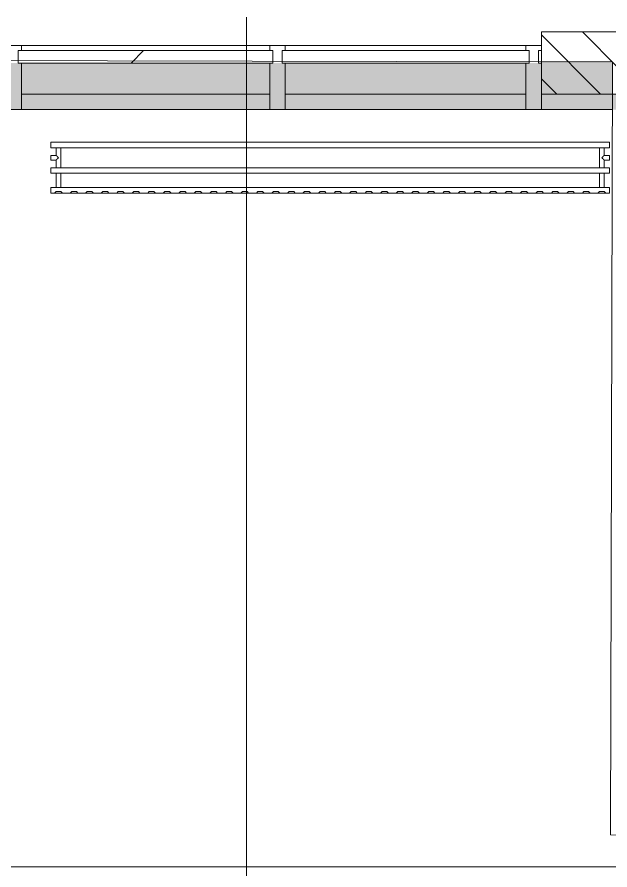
# Model space of a CAD drawing. Header units: millimetres. Extents: x -1113 to 415037, y -3642 to 28069.
# Drawn here: x 11836 to 13746, y 24514 to 27262 of the extents above; entities that cross this region are included whole.
import ezdxf

# ---------------------------------------------------------------- set-up
doc = ezdxf.new("R2010")
doc.units = ezdxf.units.MM
for name, color, linetype, lineweight in [('0) Стена 3.93м', 3, 'Continuous', 60), ('A-AREA-BNDY', 7, 'Continuous', 5), ('A-FLOR', 7, 'Continuous', 9), ('A-GLAZ-CURT', 7, 'Continuous', 9), ('A-GLAZ-CURT-1', 7, 'Continuous', 5), ('A-GLAZ-CURT-2', 7, 'Continuous', 20), ('A-GLAZ-CWMG', 7, 'Continuous', 9), ('A-GLAZ-CWMG-1', 7, 'Continuous', 20), ('A-WALL', 7, 'Continuous', 5), ('Оси', 7, 'Continuous', 9)]:
    doc.layers.add(name, color=color, linetype=linetype, lineweight=lineweight)
doc.layers.add('A-AREA-PATT-1', color=7, linetype='Continuous', lineweight=5, true_color=0xa5bae0, transparency=1)
doc.layers.add('A-FLOR-1', color=7, linetype='Continuous', lineweight=9, true_color=0xeef6ff, transparency=0.5)
doc.layers.add('A-WALL-1', color=9, linetype='Continuous', lineweight=5, true_color=0x808080)
doc.layers.add('M-EQPM-1', color=7, linetype='Continuous', lineweight=9, true_color=0xb2b2b2)

# ---------------------------------------------------------------- blocks, each defined once
blk = doc.blocks.new('Системная панель - Стекло - 40мм-V33-Объем проектирования 1 этажа')
at = {"layer": 'A-GLAZ-CURT-1'}
h = blk.add_hatch(dxfattribs=at)
h.set_pattern_fill('FP_61', color=256, style=0, pattern_type=2)
h.set_pattern_definition([(45, (-12385.26, -27090), (-565.685, 565.685), [400, -1200]), (45, (-12785.26, -27290), (-565.685, 565.685), [1200, -400]), (45, (-11985.26, -27490), (-565.685, 565.685), [400, -1200])])
h.paths.add_polyline_path([(-129.7, -40), (410, -40), (410, 0), (-410, 0), (-410, -40), (-400, -40)])
at = {"layer": 'A-GLAZ-CURT-2'}
for p, q in [((410, 0), (-410, 0)), ((-410, 0), (-410, -40)), ((410, -40), (410, 0)), ((-410, -40), (410, -40))]:
    blk.add_line(p, q, dxfattribs=at)
blk = doc.blocks.new('Системная панель - Стекло - 40мм-V34-Объем проектирования 1 этажа')
at = {"layer": 'A-GLAZ-CURT-1'}
h = blk.add_hatch(dxfattribs=at)
h.set_pattern_fill('FP_62', color=256, style=0, pattern_type=2)
h.set_pattern_definition([(45, (-13222.76, -27090), (-565.685, 565.685), [400, -1200]), (45, (-13622.76, -27290), (-565.685, 565.685), [1200, -400]), (45, (-12822.76, -27490), (-565.685, 565.685), [400, -1200])])
h.paths.add_polyline_path([(64.3, -40), (397.5, -40), (397.5, 0), (-397.5, 0), (-397.5, -40), (-387.5, -40)])
at = {"layer": 'A-GLAZ-CURT-2'}
for p, q in [((397.5, 0), (-397.5, 0)), ((-397.5, 0), (-397.5, -40)), ((397.5, -40), (397.5, 0)), ((-397.5, -40), (397.5, -40))]:
    blk.add_line(p, q, dxfattribs=at)
blk = doc.blocks.new('Прямоугольный импост - Импост структурный с накладкой - 160мм-V35-Объем проектирования 1 этажа')
at = {"layer": 'A-GLAZ-CWMG'}
for p, q in [((10885, 27307), (10085, 27307)), ((10885, 27150), (10085, 27150))]:
    blk.add_line(p, q, dxfattribs=at)
blk = doc.blocks.new('Прямоугольный импост - Импост структурный с накладкой - 160мм-V36-Объем проектирования 1 этажа')
at = {"layer": 'A-GLAZ-CWMG'}
for p, q in [((13410.3, 27307), (12635.3, 27307)), ((13410.3, 27150), (12635.3, 27150))]:
    blk.add_line(p, q, dxfattribs=at)
blk = doc.blocks.new('Прямоугольный импост - Импост структурный с накладкой - 190мм-20153711-Объем проектирования 1 этажа')
at = {"layer": 'A-GLAZ-CWMG-1'}
for p, q in [((-50, 40), (-50, 190)), ((-50, 190), (0, 190)), ((0, 190), (0, 40)), ((-40, 40), (-50, 40)), ((-40, 0), (-40, 40)), ((-10, 40), (-10, 0)), ((0, 40), (-10, 40)), ((-50, -17), (-50, 0)), ((-50, 0), (-40, 0)), ((-10, 0), (0, 0)), ((0, 0), (0, -17)), ((0, -17), (-50, -17))]:
    blk.add_line(p, q, dxfattribs=at)
blk = doc.blocks.new('Прямоугольный импост - Импост структурный с накладкой - 190мм-20153693-Объем проектирования 1 этажа')
at = {"layer": 'A-GLAZ-CWMG-1'}
for p, q in [((-25, 40), (-25, 190)), ((-25, 190), (25, 190)), ((25, 190), (25, 40)), ((-15, 40), (-25, 40)), ((-15, 0), (-15, 40)), ((15, 40), (15, 0)), ((25, 40), (15, 40)), ((-25, -17), (-25, 0)), ((-25, 0), (-15, 0)), ((15, 0), (25, 0)), ((25, 0), (25, -17)), ((25, -17), (-25, -17))]:
    blk.add_line(p, q, dxfattribs=at)
blk = doc.blocks.new('radiator_prado_classic_z_tip_30_po exemplyaru - Classic Z Тип 30-500-V249-Объем проектирования 1 этажа')
at = {"layer": 'M-EQPM-1'}
for p, q in [((0, 228), (0, 210)), ((1800, 228), (0, 228)), ((0, 210), (0, 228)), ((0, 228), (12.5, 228)), ((12.5, 228), (37.5, 228)), ((37.5, 228), (12.5, 228)), ((12.5, 228), (37.5, 228)), ((12.5, 228), (17.5, 223)), ((12.5, 228), (17.5, 223)), ((32.5, 223), (17.5, 223)), ((17.5, 223), (32.5, 223)), ((32.5, 223), (37.5, 228)), ((37.5, 228), (32.5, 223)), ((37.5, 228), (62.5, 228)), ((62.5, 228), (87.5, 228)), ((87.5, 228), (62.5, 228)), ((62.5, 228), (87.5, 228)), ((62.5, 228), (67.5, 223)), ((62.5, 228), (67.5, 223)), ((82.5, 223), (67.5, 223)), ((67.5, 223), (82.5, 223)), ((82.5, 223), (87.5, 228)), ((87.5, 228), (82.5, 223)), ((87.5, 228), (112.5, 228)), ((112.5, 228), (137.5, 228)), ((137.5, 228), (112.5, 228)), ((112.5, 228), (137.5, 228)), ((112.5, 228), (117.5, 223)), ((112.5, 228), (117.5, 223)), ((132.5, 223), (117.5, 223)), ((117.5, 223), (132.5, 223)), ((132.5, 223), (137.5, 228)), ((137.5, 228), (132.5, 223)), ((137.5, 228), (162.5, 228)), ((162.5, 228), (187.5, 228)), ((187.5, 228), (162.5, 228)), ((162.5, 228), (187.5, 228)), ((162.5, 228), (167.5, 223)), ((162.5, 228), (167.5, 223)), ((182.5, 223), (167.5, 223)), ((167.5, 223), (182.5, 223)), ((182.5, 223), (187.5, 228)), ((187.5, 228), (182.5, 223)), ((187.5, 228), (212.5, 228)), ((212.5, 228), (237.5, 228)), ((237.5, 228), (212.5, 228)), ((212.5, 228), (237.5, 228)), ((212.5, 228), (217.5, 223)), ((212.5, 228), (217.5, 223)), ((232.5, 223), (217.5, 223)), ((217.5, 223), (232.5, 223)), ((232.5, 223), (237.5, 228)), ((237.5, 228), (232.5, 223)), ((237.5, 228), (262.5, 228)), ((262.5, 228), (287.5, 228)), ((287.5, 228), (262.5, 228)), ((262.5, 228), (287.5, 228)), ((262.5, 228), (267.5, 223)), ((262.5, 228), (267.5, 223)), ((282.5, 223), (267.5, 223)), ((267.5, 223), (282.5, 223)), ((282.5, 223), (287.5, 228)), ((287.5, 228), (282.5, 223)), ((287.5, 228), (312.5, 228)), ((312.5, 228), (337.5, 228)), ((337.5, 228), (312.5, 228)), ((312.5, 228), (337.5, 228)), ((312.5, 228), (317.5, 223)), ((312.5, 228), (317.5, 223)), ((332.5, 223), (317.5, 223)), ((317.5, 223), (332.5, 223)), ((332.5, 223), (337.5, 228)), ((337.5, 228), (332.5, 223)), ((337.5, 228), (362.5, 228)), ((362.5, 228), (387.5, 228)), ((387.5, 228), (362.5, 228)), ((362.5, 228), (387.5, 228)), ((362.5, 228), (367.5, 223)), ((362.5, 228), (367.5, 223)), ((382.5, 223), (367.5, 223)), ((367.5, 223), (382.5, 223)), ((382.5, 223), (387.5, 228)), ((387.5, 228), (382.5, 223)), ((387.5, 228), (412.5, 228)), ((412.5, 228), (437.5, 228)), ((437.5, 228), (412.5, 228)), ((412.5, 228), (437.5, 228)), ((412.5, 228), (417.5, 223)), ((412.5, 228), (417.5, 223)), ((432.5, 223), (417.5, 223)), ((417.5, 223), (432.5, 223)), ((432.5, 223), (437.5, 228)), ((437.5, 228), (432.5, 223)), ((437.5, 228), (462.5, 228)), ((462.5, 228), (487.5, 228)), ((487.5, 228), (462.5, 228)), ((462.5, 228), (487.5, 228)), ((462.5, 228), (467.5, 223)), ((462.5, 228), (467.5, 223)), ((482.5, 223), (467.5, 223)), ((467.5, 223), (482.5, 223)), ((482.5, 223), (487.5, 228)), ((487.5, 228), (482.5, 223)), ((487.5, 228), (512.5, 228)), ((512.5, 228), (537.5, 228)), ((537.5, 228), (512.5, 228)), ((512.5, 228), (537.5, 228)), ((512.5, 228), (517.5, 223)), ((512.5, 228), (517.5, 223)), ((532.5, 223), (517.5, 223)), ((517.5, 223), (532.5, 223)), ((532.5, 223), (537.5, 228)), ((537.5, 228), (532.5, 223)), ((537.5, 228), (562.5, 228)), ((562.5, 228), (587.5, 228)), ((587.5, 228), (562.5, 228)), ((562.5, 228), (587.5, 228)), ((562.5, 228), (567.5, 223)), ((562.5, 228), (567.5, 223)), ((582.5, 223), (567.5, 223)), ((567.5, 223), (582.5, 223)), ((582.5, 223), (587.5, 228)), ((587.5, 228), (582.5, 223)), ((587.5, 228), (612.5, 228)), ((612.5, 228), (637.5, 228)), ((637.5, 228), (612.5, 228)), ((612.5, 228), (637.5, 228)), ((612.5, 228), (617.5, 223)), ((612.5, 228), (617.5, 223)), ((632.5, 223), (617.5, 223)), ((617.5, 223), (632.5, 223)), ((632.5, 223), (637.5, 228)), ((637.5, 228), (632.5, 223)), ((637.5, 228), (662.5, 228)), ((662.5, 228), (687.5, 228)), ((687.5, 228), (662.5, 228)), ((662.5, 228), (687.5, 228)), ((662.5, 228), (667.5, 223)), ((662.5, 228), (667.5, 223)), ((682.5, 223), (667.5, 223)), ((667.5, 223), (682.5, 223)), ((682.5, 223), (687.5, 228)), ((687.5, 228), (682.5, 223)), ((687.5, 228), (712.5, 228)), ((712.5, 228), (737.5, 228)), ((737.5, 228), (712.5, 228)), ((712.5, 228), (737.5, 228)), ((712.5, 228), (717.5, 223)), ((712.5, 228), (717.5, 223)), ((732.5, 223), (717.5, 223)), ((717.5, 223), (732.5, 223)), ((732.5, 223), (737.5, 228)), ((737.5, 228), (732.5, 223)), ((737.5, 228), (762.5, 228)), ((762.5, 228), (787.5, 228)), ((787.5, 228), (762.5, 228)), ((762.5, 228), (787.5, 228)), ((762.5, 228), (767.5, 223)), ((762.5, 228), (767.5, 223)), ((782.5, 223), (767.5, 223)), ((767.5, 223), (782.5, 223)), ((782.5, 223), (787.5, 228)), ((787.5, 228), (782.5, 223)), ((787.5, 228), (812.5, 228)), ((812.5, 228), (837.5, 228)), ((837.5, 228), (812.5, 228)), ((812.5, 228), (837.5, 228)), ((812.5, 228), (817.5, 223)), ((812.5, 228), (817.5, 223)), ((832.5, 223), (817.5, 223)), ((817.5, 223), (832.5, 223)), ((832.5, 223), (837.5, 228)), ((837.5, 228), (832.5, 223)), ((837.5, 228), (862.5, 228)), ((862.5, 228), (887.5, 228)), ((887.5, 228), (862.5, 228)), ((862.5, 228), (887.5, 228)), ((862.5, 228), (867.5, 223)), ((862.5, 228), (867.5, 223)), ((882.5, 223), (867.5, 223)), ((867.5, 223), (882.5, 223)), ((882.5, 223), (887.5, 228)), ((887.5, 228), (882.5, 223)), ((887.5, 228), (912.5, 228)), ((912.5, 228), (937.5, 228)), ((937.5, 228), (912.5, 228)), ((912.5, 228), (937.5, 228)), ((912.5, 228), (917.5, 223)), ((912.5, 228), (917.5, 223)), ((932.5, 223), (917.5, 223)), ((917.5, 223), (932.5, 223)), ((932.5, 223), (937.5, 228)), ((937.5, 228), (932.5, 223)), ((937.5, 228), (962.5, 228)), ((962.5, 228), (987.5, 228)), ((987.5, 228), (962.5, 228)), ((962.5, 228), (987.5, 228)), ((962.5, 228), (967.5, 223)), ((962.5, 228), (967.5, 223)), ((982.5, 223), (967.5, 223)), ((967.5, 223), (982.5, 223)), ((982.5, 223), (987.5, 228)), ((987.5, 228), (982.5, 223)), ((987.5, 228), (1012.5, 228)), ((1012.5, 228), (1037.5, 228)), ((1037.5, 228), (1012.5, 228)), ((1012.5, 228), (1037.5, 228)), ((1012.5, 228), (1017.5, 223)), ((1012.5, 228), (1017.5, 223)), ((1032.5, 223), (1017.5, 223)), ((1017.5, 223), (1032.5, 223)), ((1032.5, 223), (1037.5, 228)), ((1037.5, 228), (1032.5, 223)), ((1037.5, 228), (1062.5, 228)), ((1062.5, 228), (1087.5, 228)), ((1087.5, 228), (1062.5, 228)), ((1062.5, 228), (1087.5, 228)), ((1062.5, 228), (1067.5, 223)), ((1062.5, 228), (1067.5, 223)), ((1082.5, 223), (1067.5, 223)), ((1067.5, 223), (1082.5, 223)), ((1082.5, 223), (1087.5, 228)), ((1087.5, 228), (1082.5, 223)), ((1087.5, 228), (1112.5, 228)), ((1112.5, 228), (1137.5, 228)), ((1137.5, 228), (1112.5, 228)), ((1112.5, 228), (1137.5, 228)), ((1112.5, 228), (1117.5, 223)), ((1112.5, 228), (1117.5, 223)), ((1132.5, 223), (1117.5, 223)), ((1117.5, 223), (1132.5, 223)), ((1132.5, 223), (1137.5, 228)), ((1137.5, 228), (1132.5, 223)), ((1137.5, 228), (1162.5, 228)), ((1162.5, 228), (1187.5, 228)), ((1187.5, 228), (1162.5, 228)), ((1162.5, 228), (1187.5, 228)), ((1162.5, 228), (1167.5, 223)), ((1162.5, 228), (1167.5, 223)), ((1182.5, 223), (1167.5, 223)), ((1167.5, 223), (1182.5, 223)), ((1182.5, 223), (1187.5, 228)), ((1187.5, 228), (1182.5, 223)), ((1187.5, 228), (1212.5, 228)), ((1212.5, 228), (1237.5, 228)), ((1237.5, 228), (1212.5, 228)), ((1212.5, 228), (1237.5, 228)), ((1212.5, 228), (1217.5, 223)), ((1212.5, 228), (1217.5, 223)), ((1232.5, 223), (1217.5, 223)), ((1217.5, 223), (1232.5, 223)), ((1232.5, 223), (1237.5, 228)), ((1237.5, 228), (1232.5, 223)), ((1237.5, 228), (1262.5, 228)), ((1262.5, 228), (1287.5, 228)), ((1287.5, 228), (1262.5, 228)), ((1262.5, 228), (1287.5, 228)), ((1262.5, 228), (1267.5, 223)), ((1262.5, 228), (1267.5, 223)), ((1282.5, 223), (1267.5, 223)), ((1267.5, 223), (1282.5, 223)), ((1282.5, 223), (1287.5, 228)), ((1287.5, 228), (1282.5, 223)), ((1287.5, 228), (1312.5, 228)), ((1312.5, 228), (1337.5, 228)), ((1337.5, 228), (1312.5, 228)), ((1312.5, 228), (1337.5, 228)), ((1312.5, 228), (1317.5, 223)), ((1312.5, 228), (1317.5, 223)), ((1332.5, 223), (1317.5, 223)), ((1317.5, 223), (1332.5, 223)), ((1332.5, 223), (1337.5, 228)), ((1337.5, 228), (1332.5, 223)), ((1337.5, 228), (1362.5, 228)), ((1362.5, 228), (1387.5, 228)), ((1387.5, 228), (1362.5, 228)), ((1362.5, 228), (1387.5, 228)), ((1362.5, 228), (1367.5, 223)), ((1362.5, 228), (1367.5, 223)), ((1382.5, 223), (1367.5, 223)), ((1367.5, 223), (1382.5, 223)), ((1382.5, 223), (1387.5, 228)), ((1387.5, 228), (1382.5, 223)), ((1387.5, 228), (1412.5, 228)), ((1412.5, 228), (1437.5, 228)), ((1437.5, 228), (1412.5, 228)), ((1412.5, 228), (1437.5, 228)), ((1412.5, 228), (1417.5, 223)), ((1412.5, 228), (1417.5, 223)), ((1432.5, 223), (1417.5, 223)), ((1417.5, 223), (1432.5, 223)), ((1432.5, 223), (1437.5, 228)), ((1437.5, 228), (1432.5, 223)), ((1437.5, 228), (1462.5, 228)), ((1462.5, 228), (1487.5, 228)), ((1487.5, 228), (1462.5, 228)), ((1462.5, 228), (1487.5, 228)), ((1462.5, 228), (1467.5, 223)), ((1462.5, 228), (1467.5, 223)), ((1482.5, 223), (1467.5, 223)), ((1467.5, 223), (1482.5, 223)), ((1482.5, 223), (1487.5, 228)), ((1487.5, 228), (1482.5, 223)), ((1487.5, 228), (1512.5, 228)), ((1512.5, 228), (1537.5, 228)), ((1537.5, 228), (1512.5, 228)), ((1512.5, 228), (1537.5, 228)), ((1512.5, 228), (1517.5, 223)), ((1512.5, 228), (1517.5, 223)), ((1532.5, 223), (1517.5, 223)), ((1517.5, 223), (1532.5, 223)), ((1532.5, 223), (1537.5, 228)), ((1537.5, 228), (1532.5, 223)), ((1537.5, 228), (1562.5, 228)), ((1562.5, 228), (1587.5, 228)), ((1587.5, 228), (1562.5, 228)), ((1562.5, 228), (1587.5, 228)), ((1562.5, 228), (1567.5, 223)), ((1562.5, 228), (1567.5, 223)), ((1582.5, 223), (1567.5, 223)), ((1567.5, 223), (1582.5, 223)), ((1582.5, 223), (1587.5, 228)), ((1587.5, 228), (1582.5, 223)), ((1587.5, 228), (1612.5, 228)), ((1612.5, 228), (1637.5, 228)), ((1637.5, 228), (1612.5, 228)), ((1612.5, 228), (1637.5, 228)), ((1612.5, 228), (1617.5, 223)), ((1612.5, 228), (1617.5, 223)), ((1632.5, 223), (1617.5, 223)), ((1617.5, 223), (1632.5, 223)), ((1632.5, 223), (1637.5, 228)), ((1637.5, 228), (1632.5, 223)), ((1637.5, 228), (1662.5, 228)), ((1662.5, 228), (1687.5, 228)), ((1687.5, 228), (1662.5, 228)), ((1662.5, 228), (1687.5, 228)), ((1662.5, 228), (1667.5, 223)), ((1662.5, 228), (1667.5, 223)), ((1682.5, 223), (1667.5, 223)), ((1667.5, 223), (1682.5, 223)), ((1682.5, 223), (1687.5, 228)), ((1687.5, 228), (1682.5, 223)), ((1687.5, 228), (1712.5, 228)), ((1712.5, 228), (1737.5, 228)), ((1737.5, 228), (1712.5, 228)), ((1712.5, 228), (1737.5, 228)), ((1712.5, 228), (1717.5, 223)), ((1712.5, 228), (1717.5, 223)), ((1732.5, 223), (1717.5, 223)), ((1717.5, 223), (1732.5, 223)), ((1732.5, 223), (1737.5, 228)), ((1737.5, 228), (1732.5, 223)), ((1737.5, 228), (1762.5, 228)), ((1762.5, 228), (1787.5, 228)), ((1787.5, 228), (1762.5, 228)), ((1762.5, 228), (1787.5, 228)), ((1762.5, 228), (1767.5, 223)), ((1762.5, 228), (1767.5, 223)), ((1782.5, 223), (1767.5, 223)), ((1767.5, 223), (1782.5, 223)), ((1782.5, 223), (1787.5, 228)), ((1787.5, 228), (1782.5, 223)), ((1787.5, 228), (1800, 228)), ((1800, 210), (1800, 228)), ((1800, 228), (1800, 210)), ((0, 210), (1800, 210)), ((17.8, 210), (0, 210)), ((17.5, 210), (17.5, 164)), ((17.5, 210), (17.5, 164)), ((17.8, 210), (17.5, 210)), ((17.5, 210), (17.8, 210)), ((17.8, 210), (17.5, 210)), ((17.5, 210), (32.5, 210)), ((32.2, 210), (17.8, 210)), ((17.8, 210), (32.2, 210)), ((32.2, 210), (17.8, 210)), ((32.5, 210), (32.2, 210)), ((32.2, 210), (32.5, 210)), ((32.5, 210), (32.2, 210)), ((1767.8, 210), (32.2, 210)), ((32.5, 164), (32.5, 210)), ((32.5, 164), (32.5, 210)), ((1767.5, 210), (1767.5, 164)), ((1767.5, 210), (1767.5, 164)), ((1767.8, 210), (1767.5, 210)), ((1767.5, 210), (1782.5, 210)), ((1767.8, 210), (1767.5, 210)), ((1767.5, 210), (1767.8, 210)), ((1782.2, 210), (1767.8, 210)), ((1782.2, 210), (1767.8, 210)), ((1767.8, 210), (1782.2, 210)), ((1782.5, 210), (1782.2, 210)), ((1782.5, 210), (1782.2, 210)), ((1782.2, 210), (1782.5, 210)), ((1800, 210), (1782.2, 210)), ((1782.5, 164), (1782.5, 210)), ((1782.5, 164), (1782.5, 210)), ((1800, 164), (0, 164)), ((0, 164), (0, 146)), ((0, 146), (0, 164)), ((0, 164), (17.8, 164)), ((0, 146), (1800, 146)), ((18.5, 146), (0, 146)), ((17.8, 164), (17.5, 164)), ((17.5, 164), (17.8, 164)), ((17.8, 164), (17.5, 164)), ((17.5, 164), (32.5, 164)), ((17.5, 146), (17.5, 121.5)), ((17.5, 146), (17.5, 121.5)), ((17.5, 146), (18.5, 146)), ((18.5, 146), (17.5, 146)), ((17.5, 146), (18.5, 146)), ((32.5, 146), (17.5, 146)), ((32.2, 164), (17.8, 164)), ((17.8, 164), (32.2, 164)), ((32.2, 164), (17.8, 164)), ((18.5, 146), (32.2, 146)), ((32.2, 146), (18.5, 146)), ((18.5, 146), (32.2, 146)), ((32.5, 164), (32.2, 164)), ((32.2, 164), (32.5, 164)), ((32.5, 164), (32.2, 164)), ((32.2, 164), (1767.8, 164)), ((32.2, 146), (32.5, 146)), ((32.5, 146), (32.2, 146)), ((32.2, 146), (32.5, 146)), ((1767.8, 146), (32.2, 146)), ((32.5, 82), (32.5, 146)), ((32.5, 82), (32.5, 146)), ((1767.8, 164), (1767.5, 164)), ((1767.5, 164), (1782.5, 164)), ((1767.8, 164), (1767.5, 164)), ((1767.5, 164), (1767.8, 164)), ((1767.5, 146), (1767.5, 82)), ((1767.5, 146), (1767.5, 82)), ((1767.5, 146), (1767.8, 146)), ((1782.5, 146), (1767.5, 146)), ((1767.5, 146), (1767.8, 146)), ((1767.8, 146), (1767.5, 146)), ((1782.2, 164), (1767.8, 164)), ((1782.2, 164), (1767.8, 164)), ((1767.8, 164), (1782.2, 164)), ((1767.8, 146), (1781.5, 146)), ((1767.8, 146), (1781.5, 146)), ((1781.5, 146), (1767.8, 146)), ((1781.5, 146), (1782.5, 146)), ((1781.5, 146), (1782.5, 146)), ((1782.5, 146), (1781.5, 146)), ((1800, 146), (1781.5, 146)), ((1782.5, 164), (1782.2, 164)), ((1782.5, 164), (1782.2, 164)), ((1782.2, 164), (1782.5, 164)), ((1782.2, 164), (1800, 164)), ((1782.5, 121.5), (1782.5, 146)), ((1782.5, 121.5), (1782.5, 146)), ((1800, 146), (1800, 164)), ((1800, 164), (1800, 146)), ((17.5, 121.5), (0, 121.5)), ((17.5, 121.5), (0, 121.5)), ((0, 121.5), (0, 120.5)), ((0, 106.5), (0, 121.5)), ((0, 120.5), (0, 107.5)), ((0, 120.5), (0, 119.3)), ((0, 114), (0, 120.5)), ((0, 120.5), (0, 120.5)), ((0, 119.3), (0, 117.8)), ((0, 117.8), (0, 114)), ((0, 114), (0, 110.3)), ((0, 107.5), (0, 114)), ((0, 110.3), (0, 108.7)), ((1800, 121.5), (1782.5, 121.5)), ((1800, 121.5), (1782.5, 121.5)), ((1800, 121.5), (1800, 106.5)), ((1800, 120.5), (1800, 121.5)), ((1800, 121.5), (1800, 120.5)), ((1800, 120.5), (1800, 121.5)), ((1800, 107.5), (1800, 120.5)), ((1800, 120.5), (1800, 107.5)), ((1800, 107.5), (1800, 120.5)), ((0, 108.7), (0, 107.5)), ((0, 107.5), (0, 106.5)), ((0, 107.5), (0, 107.5)), ((0, 106.5), (17.5, 106.5)), ((0, 106.5), (17.5, 106.5)), ((17.5, 106.5), (17.5, 82)), ((17.5, 106.5), (17.5, 82)), ((1782.5, 82), (1782.5, 106.5)), ((1782.5, 106.5), (1800, 106.5)), ((1782.5, 82), (1782.5, 106.5)), ((1782.5, 106.5), (1800, 106.5)), ((1800, 106.5), (1800, 107.5)), ((1800, 107.5), (1800, 106.5)), ((1800, 106.5), (1800, 107.5)), ((1800, 82), (0, 82)), ((0, 82), (0, 64)), ((0, 64), (0, 82)), ((0, 82), (18.5, 82)), ((1800, 64), (0, 64)), ((0, 64), (1800, 64)), ((18.5, 82), (17.5, 82)), ((17.5, 82), (18.5, 82)), ((18.5, 82), (17.5, 82)), ((17.5, 82), (32.5, 82)), ((32.2, 82), (18.5, 82)), ((18.5, 82), (32.2, 82)), ((32.2, 82), (18.5, 82)), ((32.5, 82), (32.2, 82)), ((32.2, 82), (32.5, 82)), ((32.5, 82), (32.2, 82)), ((32.2, 82), (1767.8, 82)), ((1767.8, 82), (1767.5, 82)), ((1767.5, 82), (1782.5, 82)), ((1767.8, 82), (1767.5, 82)), ((1767.5, 82), (1767.8, 82)), ((1781.5, 82), (1767.8, 82)), ((1781.5, 82), (1767.8, 82)), ((1767.8, 82), (1781.5, 82)), ((1782.5, 82), (1781.5, 82)), ((1782.5, 82), (1781.5, 82)), ((1781.5, 82), (1782.5, 82)), ((1781.5, 82), (1800, 82)), ((1800, 64), (1800, 82)), ((1800, 82), (1800, 64))]:
    blk.add_line(p, q, dxfattribs=at)
for points, knots in [([(18.5, 120.5), (18.4, 120.6), (18.3, 120.7), (18.1, 120.9), (17.9, 121.1), (17.8, 121.2), (17.7, 121.3), (17.5, 121.5), (17.5, 121.5), (17.5, 121.5)], [0.7142857, 0.7142857, 0.7142857, 0.7142857, 0.75, 0.7857143, 0.8214286, 0.8571429, 0.8928571, 0.9285714, 1, 1, 1, 1]), ([(17.5, 121.5), (17.5, 121.5), (17.5, 121.5), (17.7, 121.3), (17.8, 121.2), (17.9, 121.1), (18.1, 120.9), (18.3, 120.7), (18.4, 120.6), (18.5, 120.5)], [0, 0, 0, 0, 0.0714286, 0.1071429, 0.1428571, 0.1785714, 0.2142857, 0.25, 0.2857143, 0.2857143, 0.2857143, 0.2857143]), ([(17.5, 121.5), (17.5, 121.5), (17.5, 121.5), (17.7, 121.3), (17.8, 121.2), (17.9, 121.1), (18.1, 120.9), (18.3, 120.7), (18.4, 120.6), (18.5, 120.5)], [0, 0, 0, 0, 0.0714286, 0.1071429, 0.1428571, 0.1785714, 0.2142857, 0.25, 0.2857143, 0.2857143, 0.2857143, 0.2857143]), ([(25, 114), (24.5, 114.5), (23.6, 115.4), (22.4, 116.6), (21.6, 117.4), (21.1, 117.9), (20.8, 118.2), (20.5, 118.5), (20.2, 118.8), (19.8, 119.1), (19.6, 119.4), (19.3, 119.7), (19, 120), (18.7, 120.3), (18.5, 120.5), (18.3, 120.7), (18.1, 120.9), (17.9, 121.1), (17.8, 121.2), (17.7, 121.3), (17.5, 121.5), (17.5, 121.5), (17.5, 121.5)], [0, 0, 0, 0, 0.142857, 0.285714, 0.357143, 0.392857, 0.428571, 0.464286, 0.5, 0.535714, 0.571429, 0.607143, 0.642857, 0.678571, 0.714286, 0.75, 0.785714, 0.821429, 0.857143, 0.892857, 0.928571, 1, 1, 1, 1]), ([(17.5, 106.5), (17.5, 106.5), (17.5, 106.5), (17.7, 106.7), (17.8, 106.8), (17.9, 106.9), (18.1, 107.1), (18.3, 107.3), (18.5, 107.5), (18.7, 107.7), (19, 108), (19.3, 108.3), (19.6, 108.6), (19.8, 108.9), (20.3, 109.3), (20.7, 109.7), (21.1, 110.1), (21.6, 110.6), (22.4, 111.4), (23.6, 112.6), (24.5, 113.5), (25, 114)], [0, 0, 0, 0, 0.071429, 0.107143, 0.142857, 0.178571, 0.214286, 0.25, 0.285714, 0.321429, 0.357143, 0.392857, 0.428571, 0.464286, 0.5, 0.571429, 0.607143, 0.642857, 0.714286, 0.857143, 1, 1, 1, 1]), ([(22.1, 116.9), (21.9, 117.1), (21.6, 117.4), (21.1, 117.9), (20.8, 118.2), (20.5, 118.5), (20.2, 118.8), (19.9, 119.2), (19.7, 119.3), (19.6, 119.4)], [0.2857143, 0.2857143, 0.2857143, 0.2857143, 0.3571429, 0.3928571, 0.4285714, 0.4642857, 0.5, 0.5357143, 0.5714286, 0.5714286, 0.5714286, 0.5714286]), ([(19.6, 119.4), (19.7, 119.3), (19.9, 119.2), (20.3, 118.7), (20.7, 118.3), (21.1, 117.9), (21.6, 117.4), (21.9, 117.1), (22.1, 116.9)], [0.4285714, 0.4285714, 0.4285714, 0.4285714, 0.4642857, 0.5, 0.5714286, 0.6071429, 0.6428571, 0.7142857, 0.7142857, 0.7142857, 0.7142857]), ([(19.6, 119.4), (19.7, 119.3), (19.8, 119.1), (20.3, 118.7), (20.7, 118.3), (21.1, 117.9), (21.6, 117.4), (21.9, 117.1), (22.1, 116.9)], [0.4285714, 0.4285714, 0.4285714, 0.4285714, 0.4642857, 0.5, 0.5714286, 0.6071429, 0.6428571, 0.7142857, 0.7142857, 0.7142857, 0.7142857]), ([(19.6, 108.6), (19.7, 108.7), (19.9, 108.8), (20.3, 109.3), (20.7, 109.7), (21.1, 110.1), (21.6, 110.6), (21.9, 110.9), (22.1, 111.1)], [0.4285714, 0.4285714, 0.4285714, 0.4285714, 0.4642857, 0.5, 0.5714286, 0.6071429, 0.6428571, 0.7142857, 0.7142857, 0.7142857, 0.7142857]), ([(22.1, 111.1), (21.9, 110.9), (21.6, 110.6), (21.1, 110.1), (20.8, 109.8), (20.5, 109.5), (20.2, 109.2), (19.9, 108.8), (19.7, 108.7), (19.6, 108.6)], [0.2857143, 0.2857143, 0.2857143, 0.2857143, 0.3571429, 0.3928571, 0.4285714, 0.4642857, 0.5, 0.5357143, 0.5714286, 0.5714286, 0.5714286, 0.5714286]), ([(22.1, 111.1), (21.9, 110.9), (21.6, 110.6), (21.1, 110.1), (20.8, 109.8), (20.5, 109.5), (20.2, 109.2), (19.8, 108.9), (19.7, 108.7), (19.6, 108.6)], [0.2857143, 0.2857143, 0.2857143, 0.2857143, 0.3571429, 0.3928571, 0.4285714, 0.4642857, 0.5, 0.5357143, 0.5714286, 0.5714286, 0.5714286, 0.5714286]), ([(1775, 114), (1775.5, 114.5), (1776.4, 115.4), (1777.6, 116.6), (1778.4, 117.4), (1778.9, 117.9), (1779.2, 118.2), (1779.5, 118.5), (1779.8, 118.8), (1780.1, 119.2), (1780.4, 119.4), (1780.7, 119.7), (1781, 120), (1781.3, 120.3), (1781.5, 120.5), (1781.7, 120.7), (1781.9, 120.9), (1782.1, 121.1), (1782.2, 121.2), (1782.3, 121.3), (1782.5, 121.5), (1782.5, 121.5), (1782.5, 121.5)], [0, 0, 0, 0, 0.142857, 0.285714, 0.357143, 0.392857, 0.428571, 0.464286, 0.5, 0.535714, 0.571429, 0.607143, 0.642857, 0.678571, 0.714286, 0.75, 0.785714, 0.821429, 0.857143, 0.892857, 0.928571, 1, 1, 1, 1]), ([(1782.5, 106.5), (1782.5, 106.5), (1782.5, 106.5), (1782.3, 106.7), (1782.2, 106.8), (1782.1, 106.9), (1781.9, 107.1), (1781.7, 107.3), (1781.5, 107.5), (1781.3, 107.7), (1781, 108), (1780.7, 108.3), (1780.4, 108.6), (1780.1, 108.8), (1779.7, 109.3), (1779.3, 109.7), (1778.9, 110.1), (1778.4, 110.6), (1777.6, 111.4), (1776.4, 112.6), (1775.5, 113.5), (1775, 114)], [0, 0, 0, 0, 0.071429, 0.107143, 0.142857, 0.178571, 0.214286, 0.25, 0.285714, 0.321429, 0.357143, 0.392857, 0.428571, 0.464286, 0.5, 0.571429, 0.607143, 0.642857, 0.714286, 0.857143, 1, 1, 1, 1]), ([(1780.4, 119.4), (1780.3, 119.3), (1780.1, 119.2), (1779.7, 118.7), (1779.3, 118.3), (1778.9, 117.9), (1778.4, 117.4), (1778.1, 117.1), (1777.9, 116.9)], [0.4285714, 0.4285714, 0.4285714, 0.4285714, 0.4642857, 0.5, 0.5714286, 0.6071429, 0.6428571, 0.7142857, 0.7142857, 0.7142857, 0.7142857]), ([(1780.4, 119.4), (1780.3, 119.3), (1780.1, 119.2), (1779.7, 118.7), (1779.3, 118.3), (1778.9, 117.9), (1778.4, 117.4), (1778.1, 117.1), (1777.9, 116.9)], [0.4285714, 0.4285714, 0.4285714, 0.4285714, 0.4642857, 0.5, 0.5714286, 0.6071429, 0.6428571, 0.7142857, 0.7142857, 0.7142857, 0.7142857]), ([(1777.9, 116.9), (1778.1, 117.1), (1778.4, 117.4), (1778.9, 117.9), (1779.2, 118.2), (1779.5, 118.5), (1779.8, 118.8), (1780.1, 119.2), (1780.3, 119.3), (1780.4, 119.4)], [0.2857143, 0.2857143, 0.2857143, 0.2857143, 0.3571429, 0.3928571, 0.4285714, 0.4642857, 0.5, 0.5357143, 0.5714286, 0.5714286, 0.5714286, 0.5714286]), ([(1777.9, 111.1), (1778.1, 110.9), (1778.4, 110.6), (1778.9, 110.1), (1779.2, 109.8), (1779.5, 109.5), (1779.8, 109.2), (1780.1, 108.8), (1780.3, 108.7), (1780.4, 108.6)], [0.2857143, 0.2857143, 0.2857143, 0.2857143, 0.3571429, 0.3928571, 0.4285714, 0.4642857, 0.5, 0.5357143, 0.5714286, 0.5714286, 0.5714286, 0.5714286]), ([(1777.9, 111.1), (1778.1, 110.9), (1778.4, 110.6), (1778.9, 110.1), (1779.2, 109.8), (1779.5, 109.5), (1779.8, 109.2), (1780.1, 108.8), (1780.3, 108.7), (1780.4, 108.6)], [0.2857143, 0.2857143, 0.2857143, 0.2857143, 0.3571429, 0.3928571, 0.4285714, 0.4642857, 0.5, 0.5357143, 0.5714286, 0.5714286, 0.5714286, 0.5714286]), ([(1780.4, 108.6), (1780.3, 108.7), (1780.1, 108.8), (1779.7, 109.3), (1779.3, 109.7), (1778.9, 110.1), (1778.4, 110.6), (1778.1, 110.9), (1777.9, 111.1)], [0.4285714, 0.4285714, 0.4285714, 0.4285714, 0.4642857, 0.5, 0.5714286, 0.6071429, 0.6428571, 0.7142857, 0.7142857, 0.7142857, 0.7142857]), ([(1782.5, 121.5), (1782.5, 121.5), (1782.5, 121.5), (1782.3, 121.3), (1782.2, 121.2), (1782.1, 121.1), (1781.9, 120.9), (1781.7, 120.7), (1781.6, 120.6), (1781.5, 120.5)], [0, 0, 0, 0, 0.0714286, 0.1071429, 0.1428571, 0.1785714, 0.2142857, 0.25, 0.2857143, 0.2857143, 0.2857143, 0.2857143]), ([(1782.5, 121.5), (1782.5, 121.5), (1782.5, 121.5), (1782.3, 121.3), (1782.2, 121.2), (1782.1, 121.1), (1781.9, 120.9), (1781.7, 120.7), (1781.6, 120.6), (1781.5, 120.5)], [0, 0, 0, 0, 0.0714286, 0.1071429, 0.1428571, 0.1785714, 0.2142857, 0.25, 0.2857143, 0.2857143, 0.2857143, 0.2857143]), ([(1781.5, 120.5), (1781.6, 120.6), (1781.7, 120.7), (1781.9, 120.9), (1782.1, 121.1), (1782.2, 121.2), (1782.3, 121.3), (1782.5, 121.5), (1782.5, 121.5), (1782.5, 121.5)], [0.7142857, 0.7142857, 0.7142857, 0.7142857, 0.75, 0.7857143, 0.8214286, 0.8571429, 0.8928571, 0.9285714, 1, 1, 1, 1]), ([(17.5, 106.5), (17.5, 106.5), (17.5, 106.5), (17.7, 106.7), (17.8, 106.8), (17.9, 106.9), (18.1, 107.1), (18.3, 107.3), (18.4, 107.4), (18.5, 107.5)], [0, 0, 0, 0, 0.0714286, 0.1071429, 0.1428571, 0.1785714, 0.2142857, 0.25, 0.2857143, 0.2857143, 0.2857143, 0.2857143]), ([(18.5, 107.5), (18.4, 107.4), (18.3, 107.3), (18.1, 107.1), (17.9, 106.9), (17.8, 106.8), (17.7, 106.7), (17.5, 106.5), (17.5, 106.5), (17.5, 106.5)], [0.7142857, 0.7142857, 0.7142857, 0.7142857, 0.75, 0.7857143, 0.8214286, 0.8571429, 0.8928571, 0.9285714, 1, 1, 1, 1]), ([(18.5, 107.5), (18.4, 107.4), (18.3, 107.3), (18.1, 107.1), (17.9, 106.9), (17.8, 106.8), (17.7, 106.7), (17.5, 106.5), (17.5, 106.5), (17.5, 106.5)], [0.7142857, 0.7142857, 0.7142857, 0.7142857, 0.75, 0.7857143, 0.8214286, 0.8571429, 0.8928571, 0.9285714, 1, 1, 1, 1]), ([(1781.5, 107.5), (1781.6, 107.4), (1781.7, 107.3), (1781.9, 107.1), (1782.1, 106.9), (1782.2, 106.8), (1782.3, 106.7), (1782.5, 106.5), (1782.5, 106.5), (1782.5, 106.5)], [0.7142857, 0.7142857, 0.7142857, 0.7142857, 0.75, 0.7857143, 0.8214286, 0.8571429, 0.8928571, 0.9285714, 1, 1, 1, 1]), ([(1781.5, 107.5), (1781.6, 107.4), (1781.7, 107.3), (1781.9, 107.1), (1782.1, 106.9), (1782.2, 106.8), (1782.3, 106.7), (1782.5, 106.5), (1782.5, 106.5), (1782.5, 106.5)], [0.7142857, 0.7142857, 0.7142857, 0.7142857, 0.75, 0.7857143, 0.8214286, 0.8571429, 0.8928571, 0.9285714, 1, 1, 1, 1]), ([(1782.5, 106.5), (1782.5, 106.5), (1782.5, 106.5), (1782.3, 106.7), (1782.2, 106.8), (1782.1, 106.9), (1781.9, 107.1), (1781.7, 107.3), (1781.6, 107.4), (1781.5, 107.5)], [0, 0, 0, 0, 0.0714286, 0.1071429, 0.1428571, 0.1785714, 0.2142857, 0.25, 0.2857143, 0.2857143, 0.2857143, 0.2857143])]:
    blk.add_open_spline(points, degree=3, knots=knots, dxfattribs=at)
for points in [[(19.6, 119.4), (19.5, 119.5), (19.3, 119.7), (19, 120), (18.7, 120.3), (18.6, 120.4), (18.5, 120.5)], [(18.5, 120.5), (18.6, 120.4), (18.7, 120.3), (19, 120), (19.3, 119.7), (19.5, 119.5), (19.6, 119.4)], [(18.5, 120.5), (18.6, 120.4), (18.7, 120.3), (19, 120), (19.3, 119.7), (19.5, 119.5), (19.6, 119.4)], [(25, 114), (24.5, 114.5), (23.6, 115.4), (22.6, 116.4), (22.1, 116.9)], [(22.1, 116.9), (22.6, 116.4), (23.6, 115.4), (24.5, 114.5), (25, 114)], [(22.1, 116.9), (22.6, 116.4), (23.6, 115.4), (24.5, 114.5), (25, 114)], [(22.1, 111.1), (22.6, 111.6), (23.6, 112.6), (24.5, 113.5), (25, 114)], [(25, 114), (24.5, 113.5), (23.6, 112.6), (22.6, 111.6), (22.1, 111.1)], [(25, 114), (24.5, 113.5), (23.6, 112.6), (22.6, 111.6), (22.1, 111.1)], [(1777.9, 116.9), (1777.4, 116.4), (1776.4, 115.4), (1775.5, 114.5), (1775, 114)], [(1777.9, 116.9), (1777.4, 116.4), (1776.4, 115.4), (1775.5, 114.5), (1775, 114)], [(1775, 114), (1775.5, 114.5), (1776.4, 115.4), (1777.4, 116.4), (1777.9, 116.9)], [(1775, 114), (1775.5, 113.5), (1776.4, 112.6), (1777.4, 111.6), (1777.9, 111.1)], [(1775, 114), (1775.5, 113.5), (1776.4, 112.6), (1777.4, 111.6), (1777.9, 111.1)], [(1777.9, 111.1), (1777.4, 111.6), (1776.4, 112.6), (1775.5, 113.5), (1775, 114)], [(1781.5, 120.5), (1781.4, 120.4), (1781.3, 120.3), (1781, 120), (1780.7, 119.7), (1780.5, 119.5), (1780.4, 119.4)], [(1781.5, 120.5), (1781.4, 120.4), (1781.3, 120.3), (1781, 120), (1780.7, 119.7), (1780.5, 119.5), (1780.4, 119.4)], [(1780.4, 119.4), (1780.5, 119.5), (1780.7, 119.7), (1781, 120), (1781.3, 120.3), (1781.4, 120.4), (1781.5, 120.5)], [(18.5, 107.5), (18.6, 107.6), (18.7, 107.7), (19, 108), (19.3, 108.3), (19.5, 108.5), (19.6, 108.6)], [(19.6, 108.6), (19.5, 108.5), (19.3, 108.3), (19, 108), (18.7, 107.7), (18.6, 107.6), (18.5, 107.5)], [(19.6, 108.6), (19.5, 108.5), (19.3, 108.3), (19, 108), (18.7, 107.7), (18.6, 107.6), (18.5, 107.5)], [(1780.4, 108.6), (1780.5, 108.5), (1780.7, 108.3), (1781, 108), (1781.3, 107.7), (1781.4, 107.6), (1781.5, 107.5)], [(1780.4, 108.6), (1780.5, 108.5), (1780.7, 108.3), (1781, 108), (1781.3, 107.7), (1781.4, 107.6), (1781.5, 107.5)], [(1781.5, 107.5), (1781.4, 107.6), (1781.3, 107.7), (1781, 108), (1780.7, 108.3), (1780.5, 108.5), (1780.4, 108.6)]]:
    blk.add_open_spline(points, degree=3, dxfattribs=at)
blk = doc.blocks.new('1floor')
at = {"layer": 'A-AREA-PATT-1'}
h = blk.add_hatch(color=256, dxfattribs=at)
h.paths.add_polyline_path([(3730, 7883), (3780, 7883.1), (3780, 7900), (3730, 7900)])
h.paths.add_polyline_path([(4505, 7883), (4555, 7883), (4555, 7900), (4505, 7900), (4505, 7890.1)])
h.paths.add_polyline_path([(6395, 7883), (6405, 7883), (6405, 7900), (6355, 7900), (6355, 7883), (6392.3, 7883)])
h.paths.add_polyline_path([(6980, 7883), (7030, 7883), (7030, 7900), (6980, 7900), (6980, 7896.3)])
h.paths.add_polyline_path([(7660, 7883), (7660, 7900), (7610, 7900), (7610, 7883), (7650, 7883)])
h.paths.add_polyline_path([(20062, 7920.5), (20070.3, 7920.9), (20070.3, 9050), (20053.3, 9050), (20053.3, 7920.5)])
h.paths.add_polyline_path([(20053.3, 10850), (20070.3, 10850), (20070.3, 10874), (13684.5, 10874), (13684.5, 15220), (13679, 15218.9), (13679, 10868.5), (20053.3, 10868.5), (20053.3, 10860)])
h.paths.add_polyline_path([(9872.6, 14719.2), (9872.6, 14759.2), (9092.6, 14759.2), (9092.6, 14719.2)])
h.paths.add_polyline_path([(8601.2, 14719.2), (8972.6, 14719.2), (8972.6, 14759.2), (8192.6, 14759.2), (8192.6, 14719.2)])
h.paths.add_polyline_path([(7098.5, 14719.2), (8072.6, 14719.2), (8072.6, 14759.2), (7098.5, 14759.2), (7098.5, 14739.2)])
h.paths.add_polyline_path([(9952.6, 14799.2), (9952.6, 15879.2), (9912.6, 15879.2), (9912.6, 14799.2), (9932.6, 14799.2)])
h.paths.add_polyline_path([(13690, 15225.5), (13710, 15225.5), (13710, 15231), (13690, 15231)])
h.paths.add_polyline_path([(6780, 15235), (6780, 15270), (6570, 15270), (6570, 15235), (6774, 15235)])
h.paths.add_polyline_path([(6731.6, 15295), (6760, 15295), (6760, 15345), (6610, 15345), (6610, 15975), (6760, 15975), (6760, 16025), (6610, 16025), (6610, 16123), (6570, 16123), (6570, 15305), (6610, 15305), (6610, 15295)])
h.paths.add_polyline_path([(6570, 17627), (6610, 17627), (6610, 17725), (6760, 17725), (6760, 17775), (6610, 17775), (6610, 18325), (6760, 18325), (6760, 18375), (6610, 18375), (6610, 18975), (6760, 18975), (6760, 19025), (6610, 19025), (6610, 19123), (6570, 19123), (6570, 17670.9)])
h.paths.add_polyline_path([(9952.6, 17799.2), (9952.6, 18429.2), (9912.6, 18429.2), (9912.6, 17799.2), (9932.6, 17799.2)])
h.paths.add_polyline_path([(13710, 17821), (13710, 17825.5), (13690, 17825.5), (13690, 17821), (13710, 17821)])
h.paths.add_polyline_path([(13679, 17825.5), (13684.5, 17827.6), (13682.2, 18474.5), (13679, 18474.4), (13679, 17826.4)])
h.paths.add_polyline_path([(13690, 18479), (13710, 18479), (13710, 18490), (13679, 18490), (13679, 18479), (13684.5, 18479)])
h.paths.add_polyline_path([(9952.6, 18549.2), (9952.6, 19179.2), (9912.6, 19179.2), (9912.6, 18549.2), (9932.6, 18549.2)])
h.paths.add_polyline_path([(9932.6, 19299.2), (9952.6, 19299.2), (9950.8, 20632.7), (9912.6, 20632.7), (9912.6, 19299.2)])
h.paths.add_polyline_path([(6610, 20627), (6610, 20725), (6760, 20725), (6760, 20770), (6570, 20770), (6570, 20627)])
h.paths.add_polyline_path([(13692.3, 21569), (13710, 21569.3), (13710, 21574.5), (13684.5, 21574.5), (13684.5, 22224.5), (13679, 22224.5), (13679, 21569), (13690, 21569)])
h.paths.add_polyline_path([(13710, 22224.5), (13710, 22232), (13700, 22232), (13700, 22224.5)])
h.paths.add_polyline_path([(6685, 27100), (6685, 27250), (6635, 27250), (6635, 27100)])
h.paths.add_polyline_path([(5835, 27100), (5835, 27250), (5785, 27250), (5785, 27100)])
h.paths.add_polyline_path([(7485, 27100), (7535, 27100), (7535, 27250), (7485, 27250), (7485, 27195.3)])
h.paths.add_polyline_path([(8385, 27100), (8385, 27150), (9089.5, 27150), (9089.5, 27250), (8335, 27250), (8335, 27100)])
h.paths.add_polyline_path([(12635.3, 27100), (12635.3, 27150), (13410.3, 27150), (13410.3, 27100), (13460.3, 27100), (13460.3, 27150), (13689.5, 27150), (13689.5, 27250), (11735.3, 27250), (11735.3, 27100), (11785.3, 27100), (11785.3, 27150), (12585.3, 27150), (12585.3, 27100)])
h.paths.add_polyline_path([(4985, 27100), (4985, 27250), (4680.5, 27250), (4680.5, 27150), (4935, 27150), (4935, 27100)])
h.paths.add_polyline_path([(10035, 27100), (10085, 27100), (10085, 27150), (10885, 27150), (10885, 27100), (10935, 27100), (10935, 27150), (11285, 27150), (11285, 27250), (10035, 27250), (10035, 27156.3)])
at = {"layer": 'A-FLOR-1'}
h = blk.add_hatch(color=256, dxfattribs=at)
h.paths.add_polyline_path([(38540, -100), (38540, 120), (38490, 120), (38490, -100)])
h.paths.add_polyline_path([(75480, 4050), (75700, 4050), (75700, 4060), (75480, 4060)])
h.paths.add_polyline_path([(4031.1, 15925.1), (4060, 15925.1), (4060, 15975.1), (4031.1, 15975.1), (4031.1, 15935.1)])
h.paths.add_polyline_path([(40125, 23607.7), (40125, 23547.7), (40135, 23547.7), (40135, 23527.7), (40035, 23527.7), (40035, 23607.7)])
h.paths.add_polyline_path([(40035, 23400), (41710, 23400), (41710, 23619.7), (41595, 23619.7), (41595, 23607.7), (41535, 23607.7), (41535, 23619.7), (40185, 23619.7), (40185, 23607.7), (40125, 23607.7), (40125, 23619.7), (40010, 23619.7), (40010, 23400)])
h.paths.add_polyline_path([(38490, 23400), (38540, 23400), (38540, 23619.7), (38490, 23619.7), (38490, 23420.3)])
h.paths.add_polyline_path([(41595, 23527.7), (41585, 23527.7), (41585, 23547.7), (41595, 23547.7), (41595, 23607.7), (41685, 23607.7), (41685, 23527.7)])
h.paths.add_polyline_path([(4031.1, 26375.1), (4060, 26375.1), (4061.1, 27100), (4110, 27100.1), (4110, 27150), (4061.1, 27150), (4060, 27100.1), (4031.1, 27100), (4031.1, 26479)])
h.paths.add_polyline_path([(13710, 27100), (13710, 27150), (13460.3, 27150), (13460.3, 27100), (13690, 27100)])
h.paths.add_polyline_path([(10085, 27100), (10885, 27100), (10885, 27150), (10085, 27150)])
h.paths.add_polyline_path([(12635.3, 27100), (13410.3, 27100), (13410.3, 27150), (12635.3, 27150), (12635.3, 27116.5)])
h.paths.add_polyline_path([(12055.6, 27100), (12585.3, 27100), (12585.3, 27150), (11785.3, 27150), (11785.3, 27100)])
h.paths.add_polyline_path([(10935, 27100), (11285, 27100), (11285, 27150), (10935, 27150), (10935, 27142.5)])
h.paths.add_polyline_path([(9110, 27100), (9185, 27100), (9185, 27150), (8385, 27150), (8385, 27100), (9090, 27100)])
h.paths.add_polyline_path([(4160, 27100), (4935, 27100), (4935, 27150), (4160, 27150), (4160, 27111)])
at = {"layer": 'A-WALL'}
h = blk.add_hatch(dxfattribs=at)
h.set_pattern_fill('FP_2', color=256, style=0, pattern_type=2)
h.set_pattern_definition([(135, (0, 0), (-70.71068, -70.71068), [])])
h.paths.add_polyline_path([(13689, 27150), (13710, 27150), (13710, 27350), (13460.3, 27350), (13460.3, 27150), (13602.9, 27150)])
h.paths.add_polyline_path([(4060, 27150), (4110, 27150), (4110, 27350), (4060, 27350), (4060, 27247.7)])
at = {"layer": 'A-FLOR'}
for p, q in [((13690, 27100), (9992.5, 27100)), ((9730, 24660), (14348.8, 24660))]:
    blk.add_line(p, q, dxfattribs=at)
at = {"layer": 'A-WALL-1'}
for p, q in [((13710, 27350), (13460.3, 27350)), ((13460.3, 27350), (13460.3, 27150)), ((13460.3, 27150), (13710, 27150))]:
    blk.add_line(p, q, dxfattribs=at)
at = {"layer": 'Оси'}
blk.add_line((12510, 22398.1), (12510, 27398.1), dxfattribs=at)
at = {"layer": 'A-GLAZ-CURT'}
for name, p in [('Системная панель - Стекло - 40мм-V33-Объем проектирования 1 этажа', (12185.3, 27290)), ('Системная панель - Стекло - 40мм-V34-Объем проектирования 1 этажа', (13022.8, 27290))]:
    blk.add_blockref(name, p, dxfattribs=at)
at = {"layer": 'A-GLAZ-CWMG', "extrusion": (0, 0, -1), "rotation": 180}
for name, p in [('Прямоугольный импост - Импост структурный с накладкой - 190мм-20153693-Объем проектирования 1 этажа', (-11760.3, 27290)), ('Прямоугольный импост - Импост структурный с накладкой - 190мм-20153693-Объем проектирования 1 этажа', (-12610.3, 27290)), ('Прямоугольный импост - Импост структурный с накладкой - 190мм-20153711-Объем проектирования 1 этажа', (-13460.3, 27290))]:
    blk.add_blockref(name, p, dxfattribs=at)
at = {"layer": 'A-GLAZ-CWMG'}
for name, p in [('Прямоугольный импост - Импост структурный с накладкой - 160мм-V35-Объем проектирования 1 этажа', (1700.3, 0)), ('Прямоугольный импост - Импост структурный с накладкой - 160мм-V36-Объем проектирования 1 этажа', (0, 0))]:
    blk.add_blockref(name, p, dxfattribs=at)
at = {"layer": 'M-EQPM-1', "rotation": 180}
blk.add_blockref('radiator_prado_classic_z_tip_30_po exemplyaru - Classic Z Тип 30-500-V249-Объем проектирования 1 этажа', (13679.7, 27058.8), dxfattribs=at)

msp = doc.modelspace()

# ---------------------------------------------------------------- linework, layer by layer
at = {"layer": 'A-AREA-BNDY', "flags": 128}
msp.add_lwpolyline([(13746.7, 15192.7), (13752.8, 17792.7), (13721.8, 17792.8), (13723.3, 18441.8), (13754.3, 18441.7), (13754.3, 18451.7), (13761.6, 21541.7), (13730.6, 21541.8), (13732.1, 22191.8), (13763.1, 22191.7), (13763.1, 22193.7), (13768.8, 24626.7), (13747.8, 24626.8), (13753.7, 27117.3), (13524.9, 27117.8), (9795.7, 27126.6)], dxfattribs=at)

# ---------------------------------------------------------------- block references
at = {"layer": '0) Стена 3.93м'}
msp.add_blockref('1floor', (64.7, -136.1), dxfattribs=at)

doc.saveas('drawing.dxf')
